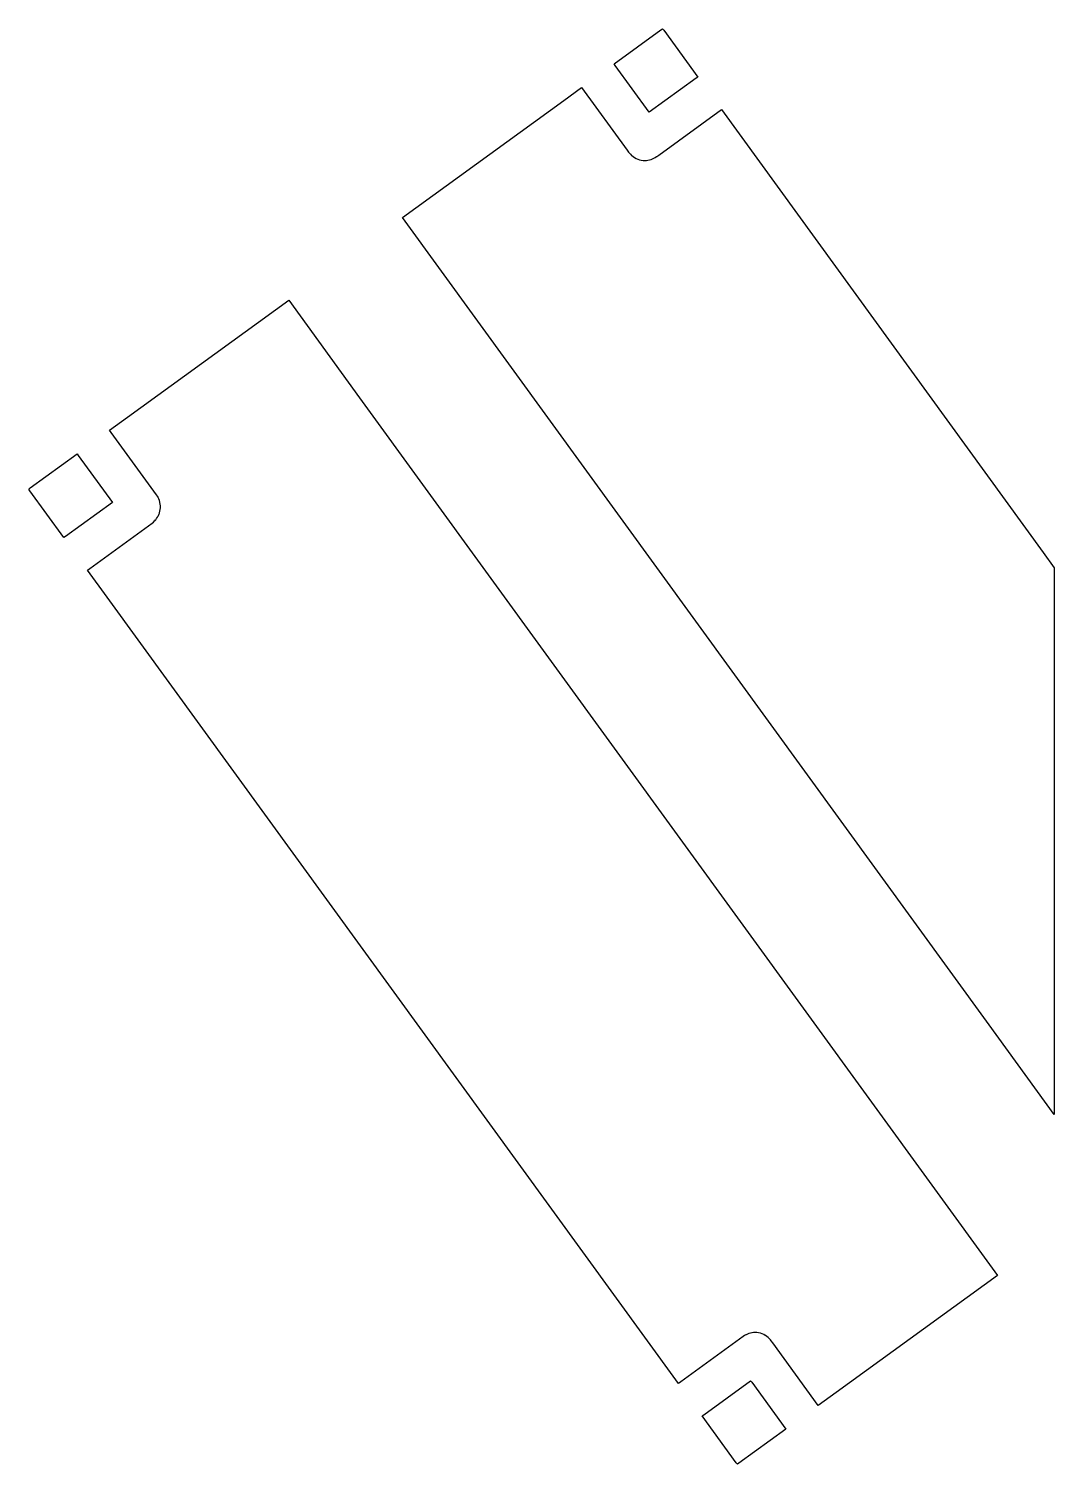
# Model space of a CAD drawing. Header units: millimetres. Extents: x -450 to -195, y 243 to 600.
import ezdxf

# ---------------------------------------------------------------- set-up
doc = ezdxf.new("R2010")
doc.units = ezdxf.units.MM
doc.layers.add('Mesh_cs', color=7, linetype='CONTINUOUS')

msp = doc.modelspace()

# ---------------------------------------------------------------- linework, layer by layer
at = {"layer": 'Mesh_cs'}
for p, q in [((-304.554, 591.39, 11.9), (-292.902, 599.856, 11.9)), ((-292.902, 599.856, 11.9), (-292.5, 600.148, 11.9)), ((-292.5, 600.148, 11.9), (-292.208, 599.746, 11.9)), ((-292.208, 599.746, 11.9), (-283.742, 588.094, 11.9)), ((-304.262, 590.989, 11.9), (-304.554, 591.39, 11.9)), ((-295.796, 579.336, 11.9), (-304.262, 590.989, 11.9)), ((-284.144, 587.802, 11.9), (-295.796, 579.336, 11.9)), ((-283.742, 588.094, 11.9), (-284.144, 587.802, 11.9)), ((-317.102, 582.274, 11.9), (-312.645, 585.512, 11.9)), ((-312.645, 585.512, 11.9), (-301.338, 569.95, 11.9)), ((-357.221, 553.125, 11.9), (-317.102, 582.274, 11.9)), ((-293.427, 568.697, 11.9), (-277.864, 580.004, 11.9)), ((-277.864, 580.004, 11.9), (-197.762, 469.753, 11.9)), ((-301.338, 569.95, 11.9), (-300.948, 569.413, 11.9)), ((-300.948, 569.413, 11.9), (-300.743, 569.151, 11.9)), ((-300.743, 569.151, 11.9), (-300.734, 569.14, 11.9)), ((-300.734, 569.14, 11.9), (-300.512, 568.892, 11.9)), ((-300.512, 568.892, 11.9), (-300.502, 568.882, 11.9)), ((-300.502, 568.882, 11.9), (-300.189, 568.584, 11.9)), ((-300.189, 568.584, 11.9), (-300.179, 568.575, 11.9)), ((-300.179, 568.575, 11.9), (-299.84, 568.307, 11.9)), ((-299.84, 568.307, 11.9), (-299.83, 568.298, 11.9)), ((-299.83, 568.298, 11.9), (-299.469, 568.061, 11.9)), ((-294.297, 568.085, 11.9), (-293.973, 568.301, 11.9)), ((-293.973, 568.301, 11.9), (-293.964, 568.307, 11.9)), ((-293.964, 568.307, 11.9), (-293.427, 568.697, 11.9)), ((-299.469, 568.061, 11.9), (-299.457, 568.054, 11.9)), ((-299.457, 568.054, 11.9), (-299.076, 567.85, 11.9)), ((-299.076, 567.85, 11.9), (-299.064, 567.844, 11.9)), ((-299.064, 567.844, 11.9), (-299.052, 567.838, 11.9)), ((-299.052, 567.838, 11.9), (-298.654, 567.669, 11.9)), ((-298.654, 567.669, 11.9), (-298.642, 567.665, 11.9)), ((-298.642, 567.665, 11.9), (-298.231, 567.532, 11.9)), ((-298.231, 567.532, 11.9), (-298.218, 567.528, 11.9)), ((-298.218, 567.528, 11.9), (-297.796, 567.432, 11.9)), ((-297.783, 567.43, 11.9), (-297.34, 567.371, 11.9)), ((-297.34, 567.371, 11.9), (-296.936, 567.352, 11.9)), ((-296.936, 567.352, 11.9), (-296.533, 567.366, 11.9)), ((-296.533, 567.366, 11.9), (-296.146, 567.409, 11.9)), ((-296.146, 567.409, 11.9), (-296.132, 567.412, 11.9)), ((-296.132, 567.412, 11.9), (-295.736, 567.491, 11.9)), ((-295.736, 567.491, 11.9), (-295.361, 567.596, 11.9)), ((-295.361, 567.596, 11.9), (-294.996, 567.73, 11.9)), ((-294.996, 567.73, 11.9), (-294.982, 567.735, 11.9)), ((-294.982, 567.735, 11.9), (-294.66, 567.883, 11.9)), ((-294.66, 567.883, 11.9), (-294.647, 567.89, 11.9)), ((-294.647, 567.89, 11.9), (-294.306, 568.079, 11.9)), ((-294.306, 568.079, 11.9), (-294.297, 568.085, 11.9)), ((-211.222, 352.175, 11.9), (-357.221, 553.125, 11.9)), ((-425.656, 503.405, 11.9), (-385.537, 532.553, 11.9)), ((-385.537, 532.553, 11.9), (-367.899, 508.276, 11.9)), ((-367.899, 508.276, 11.9), (-209.158, 289.788, 11.9)), ((-430.114, 500.166, 11.9), (-425.656, 503.405, 11.9)), ((-429.724, 499.629, 11.9), (-430.114, 500.166, 11.9)), ((-418.417, 484.067, 11.9), (-429.724, 499.629, 11.9)), ((-449.857, 485.822, 11.9), (-438.204, 494.288, 11.9)), ((-438.204, 494.288, 11.9), (-437.912, 493.886, 11.9)), ((-437.912, 493.886, 11.9), (-429.446, 482.234, 11.9)), ((-450.258, 485.53, 11.9), (-449.857, 485.822, 11.9)), ((-449.966, 485.128, 11.9), (-450.258, 485.53, 11.9)), ((-441.5, 473.476, 11.9), (-449.966, 485.128, 11.9)), ((-418.231, 483.791, 11.9), (-418.417, 484.067, 11.9)), ((-418.223, 483.779, 11.9), (-418.231, 483.791, 11.9)), ((-418.056, 483.491, 11.9), (-418.223, 483.779, 11.9)), ((-418.049, 483.479, 11.9), (-418.056, 483.491, 11.9)), ((-417.863, 483.089, 11.9), (-418.049, 483.479, 11.9)), ((-417.857, 483.077, 11.9), (-417.863, 483.089, 11.9)), ((-417.707, 482.672, 11.9), (-417.857, 483.077, 11.9)), ((-417.702, 482.659, 11.9), (-417.707, 482.672, 11.9)), ((-417.588, 482.242, 11.9), (-417.702, 482.659, 11.9)), ((-429.446, 482.234, 11.9), (-441.099, 473.768, 11.9)), ((-417.995, 478.881, 11.9), (-417.834, 479.235, 11.9)), ((-417.834, 479.235, 11.9), (-417.828, 479.249, 11.9)), ((-417.828, 479.249, 11.9), (-417.697, 479.615, 11.9)), ((-417.697, 479.615, 11.9), (-417.692, 479.629, 11.9)), ((-417.692, 479.629, 11.9), (-417.59, 480.004, 11.9)), ((-417.59, 480.004, 11.9), (-417.587, 480.019, 11.9)), ((-417.585, 482.229, 11.9), (-417.588, 482.242, 11.9)), ((-417.587, 480.019, 11.9), (-417.509, 480.444, 11.9)), ((-417.509, 481.804, 11.9), (-417.585, 482.229, 11.9)), ((-417.506, 481.791, 11.9), (-417.509, 481.804, 11.9)), ((-417.509, 480.444, 11.9), (-417.507, 480.457, 11.9)), ((-417.507, 480.457, 11.9), (-417.468, 480.888, 11.9)), ((-417.505, 481.777, 11.9), (-417.506, 481.791, 11.9)), ((-417.467, 481.347, 11.9), (-417.505, 481.777, 11.9)), ((-417.468, 480.888, 11.9), (-417.467, 480.901, 11.9)), ((-417.467, 481.333, 11.9), (-417.467, 481.347, 11.9)), ((-417.467, 480.901, 11.9), (-417.467, 481.333, 11.9)), ((-435.086, 465.776, 11.9), (-419.523, 477.083, 11.9)), ((-419.523, 477.083, 11.9), (-419.514, 477.089, 11.9)), ((-419.514, 477.089, 11.9), (-419.209, 477.331, 11.9)), ((-419.209, 477.331, 11.9), (-419.2, 477.338, 11.9)), ((-419.2, 477.338, 11.9), (-418.915, 477.604, 11.9)), ((-418.915, 477.604, 11.9), (-418.905, 477.614, 11.9)), ((-418.905, 477.614, 11.9), (-418.665, 477.875, 11.9)), ((-418.665, 477.875, 11.9), (-418.656, 477.886, 11.9)), ((-418.656, 477.886, 11.9), (-418.415, 478.192, 11.9)), ((-418.415, 478.192, 11.9), (-418.199, 478.516, 11.9)), ((-418.199, 478.516, 11.9), (-418.191, 478.528, 11.9)), ((-418.191, 478.528, 11.9), (-418.002, 478.868, 11.9)), ((-418.002, 478.868, 11.9), (-417.995, 478.881, 11.9)), ((-441.099, 473.768, 11.9), (-441.5, 473.476, 11.9)), ((-197.762, 469.753, 11.9), (-195, 465.951, 11.9)), ((-435.622, 465.386, 11.9), (-435.086, 465.776, 11.9)), ((-430.719, 458.636, 11.9), (-435.622, 465.386, 11.9)), ((-195, 465.951, 11.9), (-195, 452.341, 11.9)), ((-288.515, 262.91, 11.9), (-430.719, 458.636, 11.9)), ((-195, 452.341, 11.9), (-195, 329.847, 11.9)), ((-195, 329.847, 11.9), (-211.222, 352.175, 11.9)), ((-209.158, 289.788, 11.9), (-249.277, 260.64, 11.9)), ((-271.018, 275.318, 11.9), (-271.383, 275.183, 11.9)), ((-270.644, 275.423, 11.9), (-271.018, 275.318, 11.9)), ((-270.629, 275.427, 11.9), (-270.644, 275.423, 11.9)), ((-270.247, 275.501, 11.9), (-270.629, 275.427, 11.9)), ((-270.233, 275.504, 11.9), (-270.247, 275.501, 11.9)), ((-269.846, 275.547, 11.9), (-270.233, 275.504, 11.9)), ((-269.832, 275.549, 11.9), (-269.846, 275.547, 11.9)), ((-269.443, 275.561, 11.9), (-269.832, 275.549, 11.9)), ((-269.428, 275.561, 11.9), (-269.443, 275.561, 11.9)), ((-269.039, 275.542, 11.9), (-269.428, 275.561, 11.9)), ((-269.025, 275.541, 11.9), (-269.039, 275.542, 11.9)), ((-268.596, 275.483, 11.9), (-269.025, 275.541, 11.9)), ((-268.583, 275.481, 11.9), (-268.596, 275.483, 11.9)), ((-268.162, 275.385, 11.9), (-268.583, 275.481, 11.9)), ((-268.149, 275.382, 11.9), (-268.162, 275.385, 11.9)), ((-267.737, 275.249, 11.9), (-268.149, 275.382, 11.9)), ((-267.725, 275.244, 11.9), (-267.737, 275.249, 11.9)), ((-267.327, 275.075, 11.9), (-267.725, 275.244, 11.9)), ((-272.416, 274.607, 11.9), (-287.978, 263.299, 11.9)), ((-272.406, 274.613, 11.9), (-272.416, 274.607, 11.9)), ((-272.083, 274.829, 11.9), (-272.406, 274.613, 11.9)), ((-272.073, 274.834, 11.9), (-272.083, 274.829, 11.9)), ((-271.732, 275.024, 11.9), (-272.073, 274.834, 11.9)), ((-271.719, 275.03, 11.9), (-271.732, 275.024, 11.9)), ((-271.397, 275.178, 11.9), (-271.719, 275.03, 11.9)), ((-271.383, 275.183, 11.9), (-271.397, 275.178, 11.9)), ((-267.315, 275.07, 11.9), (-267.327, 275.075, 11.9)), ((-267.303, 275.064, 11.9), (-267.315, 275.07, 11.9)), ((-266.922, 274.86, 11.9), (-267.303, 275.064, 11.9)), ((-266.911, 274.852, 11.9), (-266.922, 274.86, 11.9)), ((-266.549, 274.615, 11.9), (-266.911, 274.852, 11.9)), ((-266.539, 274.607, 11.9), (-266.549, 274.615, 11.9)), ((-266.2, 274.338, 11.9), (-266.539, 274.607, 11.9)), ((-266.19, 274.329, 11.9), (-266.2, 274.338, 11.9)), ((-265.877, 274.032, 11.9), (-266.19, 274.329, 11.9)), ((-265.868, 274.021, 11.9), (-265.877, 274.032, 11.9)), ((-265.645, 273.773, 11.9), (-265.868, 274.021, 11.9)), ((-265.636, 273.763, 11.9), (-265.645, 273.773, 11.9)), ((-265.432, 273.5, 11.9), (-265.636, 273.763, 11.9)), ((-265.042, 272.964, 11.9), (-265.432, 273.5, 11.9)), ((-253.735, 257.401, 11.9), (-265.042, 272.964, 11.9)), ((-287.978, 263.299, 11.9), (-288.515, 262.91, 11.9)), ((-282.235, 255.111, 11.9), (-270.583, 263.577, 11.9)), ((-270.583, 263.577, 11.9), (-270.291, 263.176, 11.9)), ((-270.291, 263.176, 11.9), (-261.825, 251.523, 11.9)), ((-249.277, 260.64, 11.9), (-253.735, 257.401, 11.9)), ((-282.637, 254.819, 11.9), (-282.235, 255.111, 11.9)), ((-274.171, 243.167, 11.9), (-282.637, 254.819, 11.9)), ((-261.825, 251.523, 11.9), (-273.477, 243.057, 11.9)), ((-273.879, 242.765, 11.9), (-274.171, 243.167, 11.9)), ((-273.477, 243.057, 11.9), (-273.879, 242.765, 11.9))]:
    msp.add_line(p, q, dxfattribs=at)

doc.saveas('drawing.dxf')
